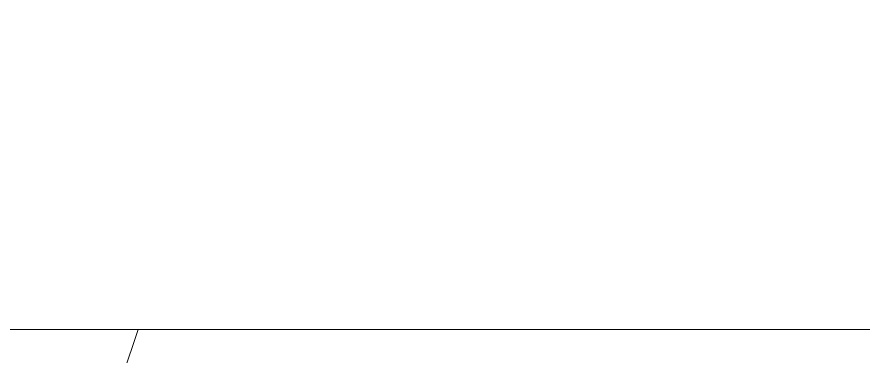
# Model space of a CAD drawing. Header units: inches. Extents: x -4110 to -1807, y 11006 to 12281.
# Drawn here: x -3497.513 to -3496.5, y 11752.907 to 11753.314 of the extents above; entities that cross this region are included whole.
import ezdxf

# ---------------------------------------------------------------- set-up
doc = ezdxf.new("R2010")
doc.units = ezdxf.units.IN
doc.header["$MEASUREMENT"] = 0
doc.layers.add('A-WALL', color=113, linetype='Continuous', lineweight=18)
doc.layers.add('A-WALL-PATT-5', color=111, linetype='Continuous', lineweight=9)

msp = doc.modelspace()

# ---------------------------------------------------------------- hatches: boundary and pattern name
at = {"layer": 'A-WALL-PATT-5'}
h = msp.add_hatch(dxfattribs=at)
h.set_pattern_fill('FP_1', color=256, style=0, pattern_type=2)
h.set_pattern_definition([(0, (0, 0), (20.48, 5.12), [0.845, -14.515, 0.845, -14.515, -81.92]), (0, (0, 0), (20.48, 5.12), [-30.72, 0.845, -29.875, 0.845, -14.515, -35.84]), (0, (0, 0), (20.48, 5.12), [-76.8, 0.845, -9.395, 0.845, -24.755]), (120, (7.68, 2.56), (-14.67405, 15.1762003), [0.845, -14.515, 0.845, -14.515, -81.92]), (120, (7.68, 2.56), (-14.67405, 15.1762003), [-30.72, 0.845, -29.875, 0.845, -14.515, -35.84]), (120, (7.68, 2.56), (-14.67405, 15.1762003), [-76.8, 0.845, -9.395, 0.845, -24.755]), (240, (10.24, 12.8), (-5.80595, -20.2962003), [0.845, -14.515, 0.845, -14.515, -81.92]), (240, (10.24, 12.8), (-5.80595, -20.2962003), [-30.72, 0.845, -29.875, 0.845, -14.515, -35.84]), (240, (10.24, 12.8), (-5.80595, -20.2962003), [-76.8, 0.845, -9.395, 0.845, -24.755])])
h.paths.add_polyline_path([(-3422.3441, 11752.9394), (-3417.2816, 11752.9394), (-3417.2816, 11753.5644), (-3455.5237, 11753.5644), (-3455.5237, 11752.9394), (-3454.7816, 11752.9394)], flags=0)
h.paths.add_polyline_path([(-3499.1737, 11752.9394), (-3495.5237, 11752.9394), (-3495.5237, 11753.5644), (-3501.6737, 11753.5644), (-3501.6737, 11752.9394)], flags=0)
h = msp.add_hatch(dxfattribs=at)
h.set_pattern_fill('FP_2', color=256, style=0, pattern_type=2)
h.set_pattern_definition([(161.57, (0.32, 0.32), (-2.560496185, -0.000537386), [0, -18.214, 2.022, 0]), (18.43, (-0.32, 0.32), (-2.560496185, 0.000537386), [0, -18.214, 2.022, 0]), (108.43, (0.32, 0.32), (1.27922091, -6.400876726), [6.07, -14.166]), (71.57, (-0.32, 0.32), (1.27922091, 6.400876726), [6.07, -14.166])])
h.paths.add_polyline_path([(-3455.5237, 11747.4394), (-3419.2816, 11747.4554), (-3419.2816, 11752.9394), (-3455.5237, 11752.9394), (-3455.5237, 11747.5019)], flags=0)
h.paths.add_polyline_path([(-3499.1737, 11747.4394), (-3495.5237, 11747.4394), (-3495.5237, 11752.9394), (-3501.6737, 11752.9394), (-3501.6737, 11747.4394)], flags=0)

# ---------------------------------------------------------------- linework, layer by layer
at = {"layer": 'A-WALL'}
msp.add_line((-3501.6737, 11752.9394), (-3495.5237, 11752.9394), dxfattribs=at)

doc.saveas('drawing.dxf')
